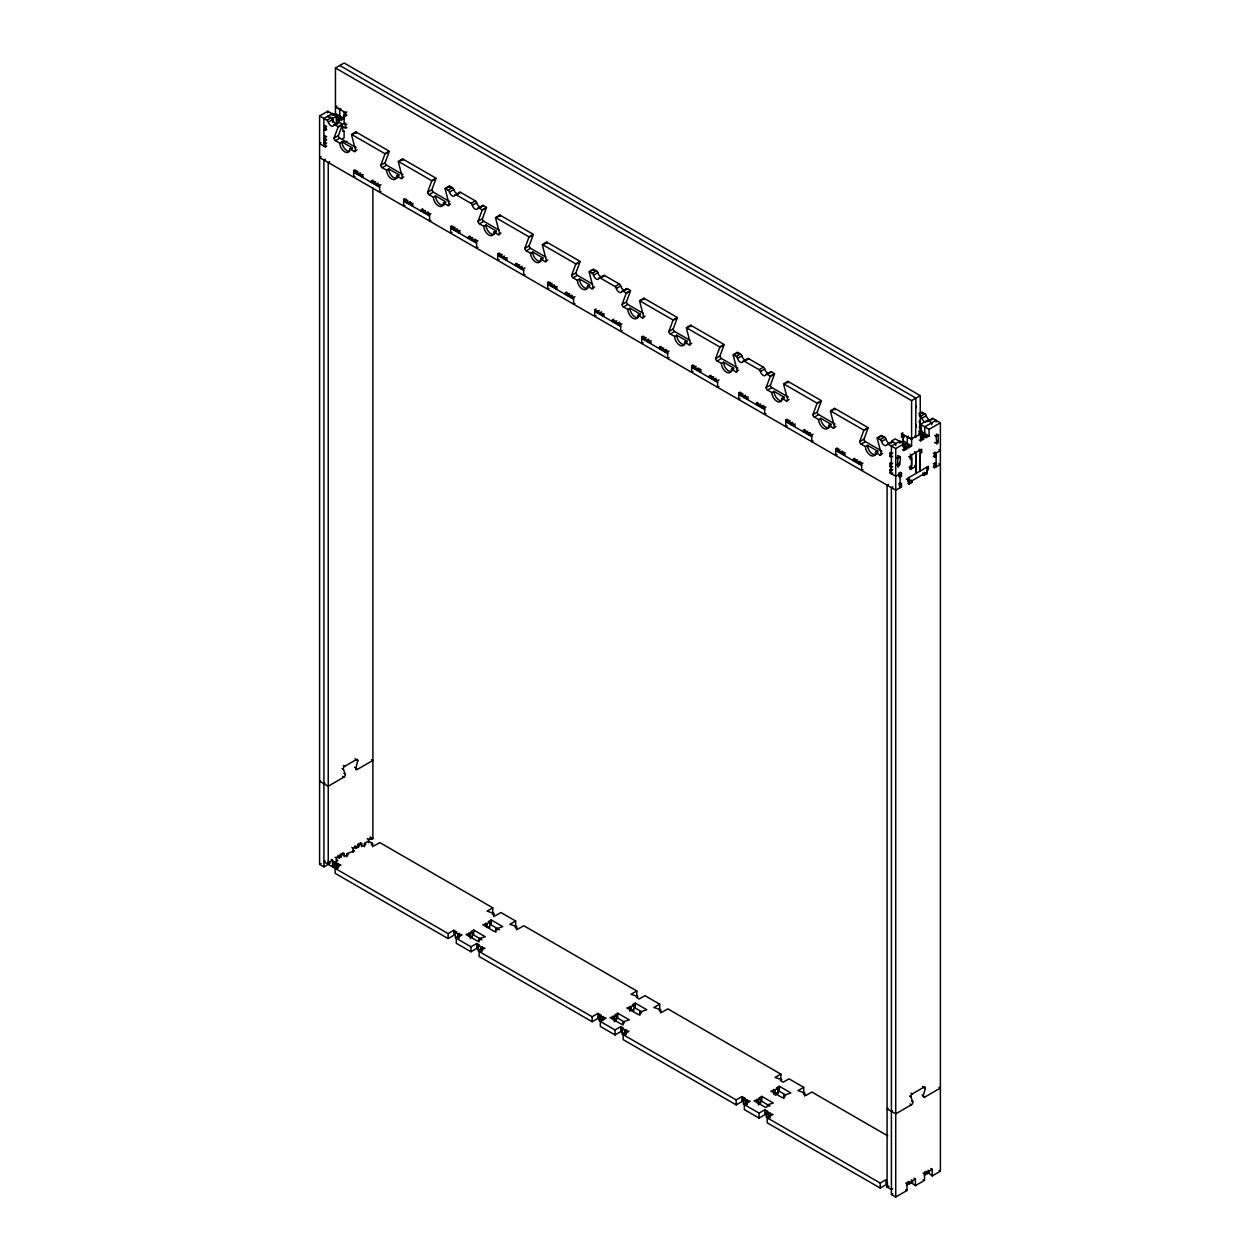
<?xml version="1.0" encoding="UTF-8"?>
<svg xmlns="http://www.w3.org/2000/svg" width="1260" height="1260" viewBox="0 0 1260 1260"><rect width="100%" height="100%" fill="white"/><g stroke="black" fill="none" stroke-linecap="round" stroke-linejoin="round"><path stroke-width="1.5" d="M332.089 113.731L332.089 115.29M339.791 109.604L340.925 108.628M344.106 111.778L344.106 123.984L345.539 124.819L346.894 124.031M344.106 117.322L344.106 116.219M904.57 436.826L902.947 437.755L901.514 436.921L901.514 433.598L902.869 432.826M902.947 442.748L902.947 437.755M907.83 483.273L909.184 484.06L909.184 477.398M910.334 454.214L911.594 454.939L911.594 468.799L909.074 467.35M918.981 433.708L920.241 434.432L920.241 395.624L911.594 400.617L911.594 446.072L908.712 447.741L907.357 446.953M916.178 473.366L915.91 452.45L914.65 451.726M915.642 437.078L915.91 398.113L339.791 65.489M922.714 474.689L924.068 475.461L926.95 473.807L926.95 467.145M897.892 458.215C904.349 448.528 896.002 482.375 897.892 458.215L896.537 457.443M371.543 759.654L372.897 760.426L357.194 769.498A2.032 1.181 -60 0 1 355.84 768.033L357.761 760.898A2.032 1.181 -60 0 0 356.391 759.559L355.036 758.788M939.031 1087.285L940.385 1088.057L924.683 1097.129A2.032 1.181 -60 0 1 923.328 1095.664L925.25 1088.545A2.032 1.181 -60 0 0 923.879 1087.191L922.525 1086.419M334.026 138.143L338.089 127.103L342.405 124.614L338.341 135.655L334.026 138.143A2.032 1.181 60 0 0 335.459 140.632L339.791 143.136A7.135 4.111 60 0 0 344.83 151.862A7.135 4.111 60 0 0 349.87 148.948L352.028 147.703L341.948 141.892L339.791 143.136M380.819 165.154L384.867 154.114L389.198 151.625L385.135 162.666L380.819 165.154A2.032 1.181 60 0 0 382.252 167.659L386.568 170.147A7.135 4.111 60 0 0 391.608 178.873A7.135 4.111 60 0 0 396.664 175.975L398.822 174.715L388.741 168.903L386.568 170.147M427.597 192.166L431.66 181.125L435.976 178.636L431.928 189.677L427.597 192.166A2.032 1.181 60 0 0 429.046 194.67L433.361 197.159A7.135 4.111 60 0 0 438.401 205.884A7.135 4.111 60 0 0 443.441 202.986L445.599 201.726L435.519 195.914L433.361 197.159M478.06 221.303L482.123 210.262L486.439 207.758L482.375 218.799L478.06 221.303A2.032 1.181 60 0 0 479.493 223.792L483.824 226.296A7.135 4.111 60 0 0 488.864 235.022A7.135 4.111 60 0 0 493.904 232.108L496.062 230.864L485.982 225.036L483.824 226.296M524.853 248.314L528.901 237.274L533.216 234.769L529.168 245.826L524.853 248.314A2.032 1.181 60 0 0 526.286 250.803L530.602 253.307A7.135 4.111 60 0 0 535.642 262.033A7.135 4.111 60 0 0 540.682 259.119L542.855 257.875L532.775 252.063L530.602 253.307M571.63 275.326L575.694 264.285L580.01 261.796L575.946 272.837L571.63 275.326A2.032 1.181 60 0 0 573.08 277.814L577.395 280.318A7.135 4.111 60 0 0 582.435 289.044A7.135 4.111 60 0 0 587.475 286.13L589.633 284.886L579.553 279.074L577.395 280.318M622.094 304.463L626.141 293.423L630.472 290.918L626.409 301.959L622.094 304.463A2.032 1.181 60 0 0 623.527 306.952L627.858 309.44A7.135 4.111 60 0 0 632.898 318.182A7.135 4.111 60 0 0 637.938 315.268L640.096 314.023L630.016 308.196L627.858 309.44M668.871 331.474L672.934 320.434L677.25 317.93L673.202 328.97L668.871 331.474A2.032 1.181 60 0 0 670.32 333.963L674.635 336.452A7.135 4.111 60 0 0 679.676 345.193A7.135 4.111 60 0 0 684.716 342.279L686.889 341.035L676.793 335.207L674.635 336.452M715.664 358.486L719.728 347.445L724.043 344.941L719.98 355.981L715.664 358.486A2.032 1.181 60 0 0 717.097 360.974L721.429 363.478A7.135 4.111 60 0 0 726.469 372.204A7.135 4.111 60 0 0 731.509 369.29L733.666 368.046L723.587 362.218L721.429 363.478M766.127 387.607L770.175 376.567L774.506 374.078L770.443 385.119L766.127 387.607A2.032 1.181 60 0 0 767.56 390.112L771.892 392.6A7.135 4.111 60 0 0 776.932 401.341A7.135 4.111 60 0 0 781.972 398.428L784.13 397.183L774.049 391.356L771.892 392.6M812.905 414.619L816.968 403.578L821.284 401.089L817.236 412.13L812.905 414.619A2.032 1.181 60 0 0 814.354 417.123L818.669 419.612A7.135 4.111 60 0 0 823.709 428.353A7.135 4.111 60 0 0 828.749 425.439L830.907 424.195L820.827 418.367L818.669 419.612M859.698 441.646L863.761 430.589L868.077 428.101L864.014 439.141L859.698 441.646A2.032 1.181 60 0 0 861.131 444.134L865.462 446.623A7.135 4.111 60 0 0 870.503 455.364A7.135 4.111 60 0 0 875.542 452.45L877.7 451.206L867.62 445.378L865.462 446.623M338.341 118.44L341.224 120.094L344.106 118.44L335.459 113.447L335.459 67.993L344.106 63L920.241 395.624M333.868 866.124L332.561 866.864L332.561 860.218L329.679 861.887L329.679 863.541L323.914 866.864L319.599 864.376L319.599 115.952L327.757 111.242L336.404 116.235L336.404 122.881L339.286 121.228L339.286 119.558L336.404 117.889M336.089 107.163L336.814 106.013M341.224 120.094L341.224 118.44L332.577 113.447L323.914 118.456L323.914 146.176L325.726 145.136M333.301 114.691L335.459 113.447M326.954 120.204L331.286 117.715A2.032 1.181 60 0 1 332.64 119.605A4.079 2.347 60 0 0 335.349 123.386A4.079 2.347 60 0 0 338.074 122.74A2.032 1.181 60 0 1 339.428 122.409L342.468 124.173L338.137 126.662L335.113 124.913A2.032 1.181 60 0 0 333.743 125.228A4.079 2.347 60 0 1 331.034 125.89A4.079 2.347 60 0 1 328.309 122.094A2.032 1.181 60 0 0 326.954 120.204L319.599 115.952M328.246 117.416L328.246 115.952L332.608 118.424L336.908 115.936L336.908 117.605L339.791 115.936L339.791 109.289L338.609 108.612M328.309 122.094L332.64 119.605M346.894 115.164L345.539 115.936L345.539 112.612L346.894 111.841M325.269 125.433L323.914 126.205L325.363 127.039L326.718 126.268M345.996 114.014L344.106 115.117L345.539 115.936M339.286 119.558L341.224 118.44M325.678 128.52L323.914 129.544L325.363 130.363L326.718 129.591M333.743 125.228L338.074 122.74M335.113 124.913L339.428 122.409M344.106 123.984L345.46 123.197M325.269 135.686L323.914 136.474L325.363 137.293L326.718 136.521M344.106 127.307L342.673 128.142L342.673 131.465L344.106 130.63L344.106 137.844L342.673 138.679M325.805 138.71L323.914 139.797L325.363 140.632L326.718 139.844M343.019 126.677L345.539 128.142L346.894 127.355M321.032 142.837L319.599 143.671L325.363 146.995L326.718 146.223M325.269 142.065L323.914 142.837L325.363 143.671L326.718 142.9M335.459 140.632L339.791 138.143L356.17 147.609M342.673 142.002L344.106 141.167M345.823 141.845L346.894 141.214M321.032 156.697L319.599 157.531L895.734 490.156L901.498 486.833L901.498 483.509L900.144 482.722M325.363 159.185L323.914 160.036L323.914 866.864M329.695 161.689L328.246 162.524L328.246 864.376M349.87 148.948L354.186 151.452L356.989 149.845M355.036 176.431L353.682 177.219L353.682 170.557L355.036 169.785M356.58 170.557L353.698 172.226L379.622 187.189M353.682 170.557L356.564 172.226L357.919 171.439M358.186 172.951L356.564 173.896L356.564 172.226M360.864 174.179L358.974 175.282L358.974 173.612L360.313 172.825M358.974 173.612L361.856 175.282L363.195 174.494M363.195 176.164L361.856 176.935L361.856 175.282M382.252 167.659L386.568 165.154L402.964 174.62M374.866 181.487L371.448 182.48L371.448 180.826L372.802 180.038M371.448 180.826L374.33 182.48L375.685 181.708M375.952 183.204L374.33 184.149L374.33 182.48M378.63 184.432L376.74 185.535L376.74 183.865L378.079 183.094M376.74 183.865L379.606 185.535L380.961 184.748M396.664 175.975L400.979 178.463L403.767 176.857M380.961 191.41L379.606 192.181L379.606 185.535M404.964 205.27L403.625 206.041L403.625 199.395L404.964 198.607M406.508 199.379L403.625 201.049L429.55 216.011M403.625 199.395L406.492 201.049L407.846 200.277M407.846 201.931L406.492 202.718L406.492 201.049M411.327 202.702L408.901 204.104L408.901 202.435L410.256 201.663M408.901 202.435L411.784 204.104L413.138 203.317M429.046 194.67L433.361 192.166L449.741 201.632M413.138 204.986L411.784 205.758L411.784 204.104M448.119 190.165L452.45 187.661A2.032 1.181 60 0 1 453.805 189.551A4.079 2.347 60 0 0 456.514 193.347A4.079 2.347 60 0 0 459.238 192.701A2.032 1.181 60 0 1 460.593 192.37L475.319 200.86A2.032 1.181 60 0 1 476.674 202.766A4.079 2.347 60 0 0 479.383 206.545A4.079 2.347 60 0 0 482.108 205.9A2.032 1.181 60 0 1 483.462 205.569L486.502 207.317L482.17 209.821L479.131 208.057A2.032 1.181 60 0 0 477.776 208.388A4.079 2.347 60 0 1 475.067 209.034A4.079 2.347 60 0 1 472.342 205.254A2.032 1.181 60 0 0 470.988 203.364L456.277 194.859A2.032 1.181 60 0 0 454.923 195.19A4.079 2.347 60 0 1 452.198 195.835A4.079 2.347 60 0 1 449.489 192.055A2.032 1.181 60 0 0 448.119 190.165L445.095 188.401L449.41 185.913L452.45 187.661M449.489 192.055L453.805 189.551M424.022 210.247L421.376 211.302L421.376 209.648L422.73 208.861M421.376 209.648L424.258 211.302L425.612 210.53M425.612 212.2L424.258 212.971L424.258 211.302M454.923 195.19L459.238 192.701M456.277 194.859L460.593 192.37M429.093 212.956L426.667 214.357L426.667 212.688L428.006 211.916M426.667 212.688L429.55 214.357L430.888 213.586M443.441 202.986L447.757 205.475L450.56 203.868M430.888 220.232L429.55 221.004L429.55 214.357M470.988 203.364L475.319 200.86M472.342 205.254L476.674 202.766M477.776 208.388L482.108 205.9M479.131 208.057L483.462 205.569M452.025 232.423L450.67 233.21L450.67 226.548L452.025 225.776M453.553 226.548L450.67 228.218L476.595 243.18M450.67 226.548L453.553 228.218L455.175 227.288M455.175 228.942L453.553 229.887L453.553 228.218M458.105 230.013L455.947 231.273L455.947 229.603L457.301 228.816M455.947 229.603L458.829 231.273L460.183 230.486M460.183 232.155L458.829 232.927L458.829 231.273M479.493 223.792L483.824 221.303L499.039 230.092M470.594 238.786L470.594 237.226L468.437 238.471L468.437 236.817L469.791 236.03M468.437 236.817L471.319 238.471L472.658 237.699M472.941 239.195L471.319 240.14L471.319 238.471M476.422 239.967L473.713 241.526L473.713 239.857L475.067 239.085M473.713 239.857L476.595 241.526L477.949 240.739M493.904 232.108L498.22 234.612L501.008 232.99M477.949 247.401L476.595 248.173L476.595 241.526M499.07 259.591L497.716 260.379L497.716 253.717L499.07 252.945M500.614 253.717L497.731 255.37L523.656 270.349M497.716 253.717L500.598 255.386L502.22 254.441M502.22 256.111L500.598 257.04L500.598 255.386M504.614 257.497L503.008 258.426L503.008 256.772L504.347 255.985M503.008 256.772L505.874 258.426L507.229 257.654M507.229 259.308L505.874 260.095L505.874 258.426M526.286 250.803L530.602 248.314L545.816 257.103M518.427 264.632L515.482 265.639L515.482 263.97L516.836 263.198M515.482 263.97L518.364 265.639L519.719 264.852M519.719 266.522L518.364 267.293L518.364 265.639M522.38 267.75L520.758 268.679L520.758 267.025L522.112 266.238M520.758 267.025L523.64 268.679L524.995 267.907M540.682 259.119L545.013 261.623L547.801 260.001M524.995 274.554L523.64 275.341L523.64 268.679M548.998 288.414L547.643 289.202L547.643 282.539L548.998 281.767M550.541 282.539L547.659 284.209L573.583 299.171M547.643 282.539L550.525 284.209L552.148 283.28M552.148 284.933L550.525 285.878L550.525 284.209M555.093 286.004L552.935 287.264L552.935 285.595L554.29 284.823M552.935 285.595L555.817 287.264L557.156 286.477M573.08 277.814L577.395 275.326L592.61 284.114M557.156 288.146L555.817 288.918L555.817 287.264M592.153 273.31L596.484 270.821A2.032 1.181 60 0 1 597.838 272.711A4.079 2.347 60 0 0 600.548 276.507A4.079 2.347 60 0 0 603.272 275.845A2.032 1.181 60 0 1 604.627 275.53L619.337 284.02A2.032 1.181 60 0 1 620.707 285.91A4.079 2.347 60 0 0 623.416 289.705A4.079 2.347 60 0 0 626.141 289.044A2.032 1.181 60 0 1 627.496 288.729L630.535 290.477L626.204 292.981L623.164 291.217A2.032 1.181 60 0 0 621.81 291.548A4.079 2.347 60 0 1 619.101 292.194A4.079 2.347 60 0 1 616.376 288.414A2.032 1.181 60 0 0 615.022 286.524L600.311 278.019A2.032 1.181 60 0 0 598.941 278.35A4.079 2.347 60 0 1 596.232 278.995A4.079 2.347 60 0 1 593.523 275.216A2.032 1.181 60 0 0 592.153 273.31L589.113 271.561L593.444 269.073L596.484 270.821M593.523 275.216L597.838 272.711M568.827 293.47L565.409 294.462L565.409 292.808L566.764 292.021M565.409 292.808L568.291 294.462L569.646 293.69M569.914 295.186L568.291 296.132L568.291 294.462M598.941 278.35L603.272 275.845M600.311 278.019L604.627 275.53M572.591 296.431L570.701 297.517L570.701 295.848L572.04 295.076M570.701 295.848L573.583 297.517L574.922 296.73M587.475 286.13L591.79 288.635L594.594 287.012M574.922 303.392L573.583 304.164L573.583 297.517M615.022 286.524L619.337 284.02M616.376 288.414L620.707 285.91M621.81 291.548L626.141 289.044M623.164 291.217L627.496 288.729M596.059 315.583L594.704 316.37L594.704 309.708L596.059 308.936M594.704 309.708L597.587 311.377L599.209 310.433M599.209 312.102L597.587 313.031L597.587 311.377M602.138 313.173L599.981 314.417L599.981 312.764L601.603 311.818M599.981 312.764L602.863 314.417L604.217 313.645M604.217 315.299L602.863 316.087L602.863 314.417M623.527 306.952L627.858 304.463L643.072 313.236M614.219 320.623L612.47 321.631L612.47 319.961L613.809 319.19M612.47 319.961L615.352 321.631L616.691 320.843M616.691 322.513L615.352 323.3L615.352 321.631M620.44 323.127L617.746 324.686L617.746 323.017L619.369 322.087M617.746 323.017L620.629 324.686L621.983 323.899M637.938 315.268L642.253 317.756L645.041 316.15M621.983 330.545L620.629 331.333L620.629 324.686M643.104 342.752L641.749 343.523L641.749 336.877L643.104 336.089M644.648 336.877L641.765 338.53L667.69 353.493M641.749 336.877L644.632 338.53L646.254 337.601M645.986 339.428L644.632 340.2L644.632 338.53M649.467 340.184L647.026 341.586L647.026 339.916L648.38 339.145M647.026 339.916L649.908 341.586L651.262 340.814M651.262 342.468L649.908 343.255L649.908 341.586M670.32 333.963L674.635 331.474L689.85 340.247M662.162 347.728L659.515 348.8L659.515 347.13L660.87 346.358M659.515 347.13L662.398 348.8L663.752 348.012M663.752 349.682L662.398 350.453L662.398 348.8M667.233 350.438L664.792 351.839L664.792 350.185L666.146 349.398M664.792 350.185L667.674 351.839L669.028 351.067M684.716 342.279L689.047 344.767L691.834 343.161M669.028 357.714L667.674 358.502L667.674 351.839M693.031 371.574L691.677 372.361L691.677 365.699L693.031 364.927M694.575 365.699L691.693 367.353L717.617 382.331M691.677 365.699L694.559 367.369L696.181 366.424M696.181 368.093L694.559 369.022L694.559 367.369M699.93 368.707L696.969 370.409L696.969 368.755L698.308 367.967M696.969 368.755L699.851 370.409L701.19 369.637M717.097 360.974L721.429 358.486L737.809 367.936M701.19 371.306L699.851 372.078L699.851 370.409M736.187 356.47L740.518 353.981A2.032 1.181 60 0 1 741.872 355.871A4.079 2.347 60 0 0 744.581 359.651A4.079 2.347 60 0 0 747.306 359.005A2.032 1.181 60 0 1 748.66 358.675L763.371 367.18A2.032 1.181 60 0 1 764.741 369.07A4.079 2.347 60 0 0 767.45 372.85A4.079 2.347 60 0 0 770.159 372.204A2.032 1.181 60 0 1 771.529 371.889L774.569 373.637L770.238 376.126L767.198 374.377A2.032 1.181 60 0 0 765.844 374.708A4.079 2.347 60 0 1 763.135 375.354A4.079 2.347 60 0 1 760.41 371.574A2.032 1.181 60 0 0 759.055 369.668L744.345 361.179A2.032 1.181 60 0 0 742.975 361.494A4.079 2.347 60 0 1 740.266 362.155A4.079 2.347 60 0 1 737.541 358.36A2.032 1.181 60 0 0 736.187 356.47L733.147 354.721L737.478 352.217L740.518 353.981M737.541 358.36L741.872 355.871M712.546 376.63L709.443 377.622L709.443 375.952L710.798 375.181M709.443 375.952L712.325 377.622L713.68 376.834M713.68 378.504L712.325 379.291L712.325 377.622M742.975 361.494L747.306 359.005M744.345 361.179L748.66 358.675M716.341 379.732L714.735 380.677L714.735 379.008L716.074 378.22M714.735 379.008L717.601 380.677L718.956 379.89M731.509 369.29L735.824 371.794L738.628 370.172M718.956 386.536L717.601 387.324L717.601 380.677M759.055 369.668L763.371 367.18M760.41 371.574L764.741 369.07M765.844 374.708L770.159 372.204M767.198 374.377L771.529 371.889M740.077 398.743L738.738 399.514L738.738 392.868L740.077 392.08M741.62 392.868L738.738 394.537L764.663 409.5M738.738 392.868L741.62 394.537L742.959 393.75M743.242 395.262L741.62 396.191L741.62 394.537M746.172 396.333L744.014 397.577L744.014 395.923L745.369 395.136M744.014 395.923L746.897 397.577L748.251 396.805M748.251 398.459L746.897 399.247L746.897 397.577M767.56 390.112L771.892 387.607L788.272 397.073M758.11 403.846L756.504 404.791L756.504 403.121L757.843 402.349M756.504 403.121L759.386 404.791L760.725 404.003M760.993 405.515L759.386 406.445L759.386 404.791M764.473 406.271L761.78 407.83L761.78 406.177L763.135 405.389M761.78 406.177L764.663 407.83L766.017 407.059M781.972 398.428L786.287 400.916L789.075 399.31M766.017 413.705L764.663 414.493L764.663 407.83M787.138 425.911L785.783 426.683L785.783 420.037L787.138 419.249M788.681 420.021L785.799 421.69L811.723 436.653M785.783 420.037L788.665 421.69L790.288 420.761M790.288 422.415L788.665 423.36L788.665 421.69M793.233 423.502L791.059 424.746L791.059 423.077L792.414 422.305M791.059 423.077L793.942 424.746L795.296 423.959M795.296 425.628L793.942 426.4L793.942 424.746M814.354 417.123L818.669 414.619L835.049 424.084M805.707 430.699L803.549 431.944L803.549 430.29L804.904 429.502M803.549 430.29L806.431 431.944L807.786 431.172M808.054 432.684L806.431 433.613L806.431 431.944M810.716 433.912L808.825 434.999L808.825 433.33L810.18 432.558M808.825 433.33L811.708 434.999L813.062 434.227M828.749 425.439L833.081 427.927L835.868 426.321M813.062 440.874L811.708 441.646L811.708 434.999M837.065 454.734L835.711 455.506L835.711 448.859L837.333 447.93M838.609 448.859L835.726 450.513L861.651 465.491M835.711 448.859L838.593 450.529L839.947 449.741M839.947 451.411L838.593 452.183L838.593 450.529M843.696 452.009L841.003 453.569L841.003 451.915L842.342 451.127M841.003 451.915L843.885 453.569L845.224 452.797M861.131 444.134L865.462 441.646L881.842 451.096M845.224 454.451L843.885 455.238L843.885 453.569M919.154 413.642L921.863 412.083L924.887 413.831A2.032 1.181 60 0 1 926.258 415.737A4.079 2.347 60 0 0 928.966 419.517A4.079 2.347 60 0 0 931.691 418.871A2.032 1.181 60 0 1 933.046 418.541L940.385 422.809L940.385 1171.217L932.211 1175.927L927.895 1172.509M919.217 414.146L921.911 412.587L922.163 413.579M880.22 439.63L884.552 437.141A2.032 1.181 60 0 1 885.906 439.031A4.079 2.347 60 0 0 888.615 442.811A4.079 2.347 60 0 0 891.34 442.166A2.032 1.181 60 0 1 892.694 441.835L888.363 444.339A2.032 1.181 60 0 0 887.008 444.654A4.079 2.347 60 0 1 884.3 445.3A4.079 2.347 60 0 1 881.575 441.52A2.032 1.181 60 0 0 880.22 439.63L877.181 437.881L881.512 435.377L884.552 437.141M919.249 415.564L920.572 416.335L924.887 413.831M881.575 441.52L885.906 439.031M920.572 416.335A2.032 1.181 60 0 1 921.926 418.226L926.258 415.737M856.123 459.711L853.477 460.782L853.477 459.113L854.831 458.341M853.477 459.113L856.359 460.782L857.714 459.995M920.461 424.321L929.092 429.313L929.092 435.976L920.461 430.983L920.461 424.321L927.454 420.289L931.786 422.777M857.714 461.664L856.359 462.436L856.359 460.782M887.008 444.654L891.34 442.166M927.187 421.706A4.079 2.347 60 0 0 927.36 421.36L931.691 418.871M901.514 436.921L903.94 435.519M933.046 418.541L928.714 421.029A2.032 1.181 60 0 0 927.36 421.36M861.194 462.42L858.769 463.822L858.769 462.168L860.107 461.38M919.139 427.282L921.564 427.439M905.294 444.717L907.279 443.583L907.279 436.921L908.413 436.275M858.769 462.168L861.635 463.822L862.99 463.05M875.542 452.45L879.858 454.939L882.646 453.332M920.477 431.487L921.564 430.873M320.575 780.649L319.599 781.216L328.246 786.208L343.933 777.136A2.032 1.181 -60 0 0 345.287 774.128L343.366 769.214A2.032 1.181 -60 0 1 344.752 766.285L356.391 759.559M888.363 444.339L895.734 448.576L904.397 443.583L904.397 445.237M929.092 429.313L940.385 422.809M892.757 456.388L891.403 457.175L889.969 456.341L889.969 453.017L891.324 452.23M910.964 439.063L921.895 433.472L921.895 435.141L924.777 433.472L924.777 426.825L936.086 420.289L936.054 422.037M862.99 469.697L861.635 470.484L861.635 463.822M892.757 453.065L891.403 453.852L889.969 453.017M889.969 456.341L891.324 455.569M323.914 783.704L324.907 783.137M902.727 444.859L906.775 447.19L908.712 446.072L908.712 447.741M920.336 435.629L923.58 437.488L926.21 435.976L926.21 437.63L924.871 436.858M902.538 449.741L903.892 450.529L906.775 448.859L906.775 447.19M919.343 440.039L920.698 440.827L923.58 439.157L923.58 437.488M926.21 437.63L929.092 435.976M892.757 466.657L891.403 467.428L889.969 466.594L889.969 463.27L891.324 462.499M892.757 463.318L891.403 464.105L889.969 463.27M889.969 466.594L891.324 465.822M898.695 476.359L900.05 477.13L901.498 476.296L901.498 472.973L895.734 476.296L889.969 472.973L889.969 469.649L891.324 468.862M914.65 465.586L915.91 466.31L910.161 469.633L910.161 466.31L911.594 465.476L911.594 458.278L910.161 459.097L910.161 455.773L921.674 449.127L921.674 452.45L920.241 453.285L920.241 471.019L920.241 449.962L918.981 449.222M892.757 469.697L891.403 470.484L889.969 469.649M889.969 472.973L891.324 472.201M892.852 472.973L891.403 473.807L891.403 446.087L899.577 441.378L899.577 442.937M933.266 453.065L934.621 453.852L940.401 450.513L938.968 449.678M933.266 456.388L934.621 457.175L936.054 456.341L934.164 455.254M888.536 484.328L887.087 485.163L887.087 1187.014L891.403 1189.519L892.757 1188.731M892.852 486.833L891.403 487.667L891.403 1194.511L895.734 1197L907.011 1190.479L907.011 1183.833L909.893 1182.164L909.893 1183.833L907.736 1182.589M901.498 483.509L900.05 484.344L898.695 483.556M933.266 463.601L934.621 464.389L936.054 463.554L934.715 462.766M909.184 480.737L907.736 481.556L907.736 478.233L928.384 466.31L928.384 469.649L926.95 470.468M909.184 482.391L926.95 472.138M933.266 466.924L934.621 467.712L940.401 464.373L939.031 463.601M909.184 484.06L912.067 482.391L912.067 480.737L910.712 479.95M319.599 864.376L321.064 863.525M325.269 861.1L323.914 861.887L448.119 933.581L453.883 930.258L456.766 931.928L455.333 932.762L455.333 937.739L456.766 936.92M335.05 857.225L336.404 857.997L339.286 856.343L339.286 857.997L337.129 856.753M339.869 854.438L341.224 855.209L344.106 853.556L344.106 856.769M351.855 847.523L353.209 848.295L356.092 846.641L356.092 848.295L354.469 847.366M357.383 844.326L358.722 845.114L361.604 843.444L361.604 846.673M367.227 838.64L368.566 839.428L371.448 837.758L371.448 839.428L369.826 838.498M336.404 859.667L337.837 860.501L334.955 862.155L332.561 861.887L340.861 865.006L335.113 868.345L335.113 873.322L448.119 938.574L453.883 935.251L453.883 930.258M339.286 857.997L341.224 856.879L341.224 855.209M346.988 856.879L346.988 853.556L354.643 850.799L353.209 849.964M356.092 848.295L358.722 846.767L358.722 845.114M364.486 846.767L364.486 843.444L368.566 841.097L372.55 843.397L372.55 846.72M371.448 839.428L372.897 838.593L372.897 187.897M372.55 843.397L371.117 844.216L374 845.885L379.748 842.562L492.77 907.814L492.77 912.807M492.77 907.814L487.022 911.137L493.715 913.342L493.715 916.666M455.333 932.762L462.042 934.967L456.277 938.29L456.277 943.283L470.988 951.772L476.752 948.449L479.635 950.119L478.186 950.953L478.186 945.961L479.635 945.126L476.752 943.456L470.988 946.795L456.277 938.29M493.715 913.342L492.282 914.177L495.164 915.847L500.929 912.508L515.639 921.013L515.639 926.006M470.862 936.716L472.295 937.534L472.295 932.558L466.027 934.51L477.556 941.157L480.438 939.487L478.989 938.668L478.989 941.992M478.989 938.668L485.258 936.716L473.728 930.053L470.862 931.723L472.295 932.558M488.36 926.604L489.793 927.439L489.793 922.446L482.832 924.808L494.361 931.455L497.243 929.786L495.794 928.966L495.794 932.29M495.794 928.966L502.756 926.604L491.242 919.957L488.36 921.611L489.793 922.446M515.639 921.013L509.875 924.336L516.584 926.541L516.584 929.88M478.186 945.961L484.895 948.166L479.131 951.489L479.131 956.482L592.153 1021.734L597.917 1018.411L600.799 1020.064L599.366 1020.899L599.366 1015.906L600.799 1015.087L600.799 1018.411M516.584 926.541L515.151 927.376L518.033 929.045L523.782 925.722L636.804 990.974L636.804 995.951M479.131 951.489L592.153 1016.741L597.917 1013.418L600.799 1015.087M636.804 990.974L631.039 994.297L637.749 996.503L636.316 997.337L639.198 998.991L644.962 995.668L659.673 1004.173L659.673 1009.15M599.366 1015.906L606.06 1018.127L600.311 1021.45L600.311 1026.443L615.022 1034.933L620.786 1031.609L623.668 1033.279L622.22 1034.098L622.22 1029.121L623.668 1028.286L620.786 1026.617L615.022 1029.94L599.366 1020.899M624.346 1022.002L617.762 1018.206L614.88 1019.86L616.329 1020.694L616.329 1015.702L610.06 1017.655L621.59 1024.317L624.472 1022.647L623.023 1021.813L623.023 1025.136M623.023 1021.813L629.291 1019.86L617.762 1013.213L614.88 1014.883L616.329 1015.702M632.394 1009.764L633.827 1010.599L633.827 1005.606L626.866 1007.953L638.395 1014.615L641.277 1012.945L639.828 1012.111L639.828 1015.434M639.828 1012.111L646.789 1009.764L635.276 1003.102L632.394 1004.771L633.827 1005.606M659.673 1004.173L653.909 1007.496L660.618 1009.701L660.618 1013.024M622.22 1029.121L628.929 1031.326L623.164 1034.649L623.164 1039.642L736.187 1104.894L741.951 1101.571L741.951 1096.578L744.833 1098.232L744.833 1101.571M660.618 1009.701L659.185 1010.536L662.067 1012.205L667.816 1008.866L780.838 1074.119L780.838 1079.111M622.22 1034.098L736.187 1099.901L741.951 1096.578M780.838 1074.119L775.073 1077.442L781.783 1079.662L780.349 1080.497L783.232 1082.151L788.981 1078.828L803.707 1087.317L803.707 1092.31M767.702 1114.769L767.702 1111.446L764.82 1109.776L759.055 1113.1L743.384 1104.059L743.384 1099.067L744.833 1098.232M743.384 1099.067L750.094 1101.272L744.345 1104.611L744.345 1109.587L759.055 1118.092L764.82 1114.769L764.82 1109.776M743.384 1104.059L744.833 1103.225M760.363 1098.862L754.094 1100.815L765.623 1107.461L768.505 1105.808L767.056 1104.973L773.325 1103.02L761.796 1096.373L758.914 1098.027L760.363 1098.862L760.363 1103.854L758.914 1103.02L761.796 1101.35L770.033 1106.107M775.215 1095.271L777.861 1093.743L777.861 1088.75L770.899 1091.113L782.428 1097.759L785.311 1096.106L783.862 1095.271L783.862 1098.594M783.862 1095.271L790.823 1092.908L779.31 1086.262L776.428 1087.931L777.861 1088.75M785.894 1095.05L779.31 1091.255L776.428 1092.908L777.861 1093.743M803.707 1087.317L797.942 1090.656L804.652 1092.861L804.652 1096.184M767.702 1116.423L766.253 1117.258L766.253 1112.265L767.702 1111.446M766.253 1112.265L772.963 1114.486L767.198 1117.809L767.198 1122.802L880.22 1188.054L885.985 1184.715L885.985 1179.738L880.22 1183.061L767.198 1117.809M804.652 1092.861L803.219 1093.696L806.085 1095.35L811.85 1092.026L887.764 1135.858M888.064 1108.28L887.087 1108.847L895.734 1113.84L911.421 1104.784A2.032 1.181 -60 0 0 912.775 1101.76L910.854 1096.861A2.032 1.181 -60 0 1 912.24 1093.916L923.879 1087.191M891.403 1111.351L892.395 1110.784M887.087 1187.014L888.442 1186.243M888.867 1186.384L887.418 1187.219L887.418 1182.226M911.185 1179.864L912.539 1180.651L915.422 1178.982L915.422 1185.629L911.09 1182.51M923.17 1172.95L924.509 1173.722L927.392 1172.068L927.392 1173.722L925.234 1172.477M927.99 1170.162L929.344 1170.949L932.211 1169.28L932.211 1175.927M891.403 1194.511L892.867 1193.661M906.46 1184.872L912.539 1182.305L912.539 1180.651M924.242 1174.934L929.408 1172.572M915.422 1185.629L924.509 1180.384L924.509 1173.722M911.862 439.267L901.514 433.598M335.459 67.993L911.594 400.617M936.353 434.038L938.243 435.125L936.086 436.37L936.841 444.055L938.196 442.307L938.196 434.747L936.054 436.18L934.715 435.393M919.044 430.967L920.209 431.644M936.873 441.284L938.243 442.055L936.086 443.299L934.636 442.465M919.012 431.818L926.21 435.976M919.075 433.235L920.698 434.165L920.698 440.827M922.698 435.613L924.32 436.543M920.336 437.283L923.58 439.157M914.65 436.196L915.91 436.921M934.636 452.167L936.086 453.002L936.086 466.862L933.943 465.633M336.719 107.525L337.979 108.25M335.459 106.801L345.539 112.612M907.184 436.873L908.444 437.598M909.074 437.96L910.334 438.701M911.594 446.072L902.947 440.527M918.792 450.781L921.674 452.45M908.712 446.072L900.065 441.079L900.065 442.748L902.947 441.079L902.947 434.432M336.404 119.558L339.286 121.228M902.727 446.512L906.775 448.859M908.712 456.608L911.594 458.278M897.624 455.569L900.05 456.97M897.892 455.931L900.05 457.175L897.892 458.419L896.537 457.648M924.242 472.248L926.95 473.807M324.733 127.307L325.805 127.937M324.733 127.512L325.805 128.142M922.714 473.02L924.068 473.807L924.068 475.461M343.649 140.915L344.909 141.64M898.616 463.27L900.05 464.105L897.892 465.349L896.537 464.578M900.144 472.201L901.498 472.973M898.616 472.973L900.05 473.807L900.05 487.667M899.057 474.894L901.498 476.296M906.302 479.068L912.067 482.391M373.023 180.889L373.606 182.794M422.352 209.365L423.549 211.617M469.397 236.534L470.594 237.226M517.057 264.033L517.639 265.954M566.984 292.871L567.583 294.777M661.091 347.193L661.673 349.099M711.018 376.016L711.601 377.937M805.124 430.353L805.707 432.259M854.453 458.829L855.635 461.097M899.057 485.431L901.498 486.833M594.704 311.362L620.644 326.34M356.423 760.126L357.761 760.898M923.911 1087.758L925.25 1088.545M354.501 767.245L355.84 768.033M921.989 1094.893L923.328 1095.664M355.84 768.71L357.194 769.498M923.328 1096.342L924.683 1097.129M343.397 765.497L344.752 766.285M910.885 1093.144L912.24 1093.916M342.011 768.442L343.366 769.214M909.5 1096.074L910.854 1096.861M343.933 773.341L345.287 774.128M911.421 1100.988L912.775 1101.76M342.594 776.365L343.933 777.136M910.082 1103.996L911.421 1104.784M370.093 836.986L372.897 838.593M939.031 1170.446L940.385 1171.217M930.872 1168.508L932.211 1169.28M364.486 843.444L365.935 844.279L363.053 845.948L358.722 843.444M360.266 842.672L361.604 843.444M927.99 1171.832L929.344 1172.603L929.344 1170.949M926.053 1171.28L927.392 1172.068M357.383 845.995L358.722 846.767M354.737 845.854L356.092 846.641M499.464 929.691L491.242 924.934L491.242 919.957M641.86 1011.89L635.276 1008.094L635.276 1003.102M923.17 1179.596L924.509 1180.384M914.067 1178.21L915.422 1178.982M346.988 853.556L348.421 854.39L345.539 856.044L341.224 853.556M342.752 852.768L344.106 853.556M911.185 1181.533L912.539 1182.305M908.539 1181.392L909.893 1182.164M339.869 856.091L341.224 856.879M905.656 1183.061L907.011 1183.833M337.932 855.556L339.286 856.343M481.966 939.803L473.728 935.046L473.728 930.053M905.656 1189.708L907.011 1190.479M331.207 859.43L332.561 860.218M328.325 861.1L329.679 861.887M327.789 862.454L329.679 863.541M919.123 420.982L921.658 430.81A2.032 1.181 60 0 1 921.422 431.597M881.827 436.873L881.559 435.897L877.244 438.385L881.307 454.104A2.032 1.181 60 0 1 879.858 454.939M835.033 409.862L834.781 408.886L830.466 411.374L834.514 427.093A2.032 1.181 60 0 1 833.081 427.927M788.24 382.851L787.988 381.875L783.673 384.363L787.736 400.082A2.032 1.181 60 0 1 786.287 400.916M737.793 353.714L737.541 352.737L733.21 355.225L737.273 370.96A2.032 1.181 60 0 1 735.824 371.794M691 326.702L690.748 325.726L686.432 328.214L690.48 343.948A2.032 1.181 60 0 1 689.047 344.767M644.207 299.691L643.955 298.714L639.639 301.203L643.702 316.937A2.032 1.181 60 0 1 642.253 317.756M593.759 270.553L593.507 269.577L589.176 272.065L593.24 287.8A2.032 1.181 60 0 1 591.79 288.635M546.966 243.542L546.714 242.566L542.399 245.054L546.446 260.788A2.032 1.181 60 0 1 545.013 261.623M500.188 216.531L499.921 215.555L495.605 218.043L499.669 233.777A2.032 1.181 60 0 1 498.22 234.612M449.726 187.409L449.474 186.417L445.142 188.921L449.206 204.64A2.032 1.181 60 0 1 447.757 205.475M402.932 160.398L402.68 159.406L398.365 161.91L402.412 177.629A2.032 1.181 60 0 1 400.979 178.463M356.155 133.387L355.903 132.394L351.572 134.899L355.635 150.617A2.032 1.181 60 0 1 354.186 151.452M934.621 453.852L934.621 457.175M934.621 464.389L934.621 467.712M931.754 422.793L931.754 424.73M924.777 1171.91L924.777 1175.233M915.91 405.405L915.91 407.815M915.91 424.793L915.91 427.219M915.91 453.773L915.91 473.524M907.279 1182.022L907.279 1185.345M903.892 450.529L903.892 443.866L895.246 438.874L891.45 441.079L895.765 443.567L895.734 445.536M895.734 448.576L895.734 1197M880.22 1183.061L880.22 1188.054M779.31 1086.262L779.31 1091.255M775.215 1090.278L775.215 1093.601M773.782 1089.443L773.782 1094.436M770.081 1112.816L770.081 1117.809M768.647 1113.651L768.647 1118.644M761.796 1096.373L761.796 1101.35M759.055 1113.1L759.055 1118.092M758.662 403.846L758.662 405.106M758.426 1099.98L758.426 1104.973M756.976 1099.145L756.976 1102.484M747.212 1099.618L747.212 1104.611M745.778 1100.453L745.778 1103.776M736.187 1099.901L736.187 1104.894M631.197 1007.134L631.197 1010.457M629.748 1006.299L629.748 1011.292M626.047 1029.656L626.047 1034.649L624.613 1035.484L624.613 1030.491M620.786 1026.617L620.786 1031.609M617.762 1013.213L617.762 1018.206M615.022 1029.94L615.022 1034.933M614.644 320.686L614.628 321.946M614.392 1016.82L614.392 1021.813M612.943 1016.001L612.943 1019.324M603.193 1016.458L603.193 1019.781M601.745 1017.292L601.745 1020.616M597.917 1013.418L597.917 1018.411M592.153 1016.741L592.153 1021.734M487.163 923.974L487.163 927.297M485.714 923.139L485.714 926.462M482.013 946.512L482.013 951.489M480.58 947.331L480.58 952.324M476.752 943.456L476.752 948.449M470.988 946.795L470.988 951.772M470.358 933.676L470.358 938.668M468.909 932.841L468.909 936.164M459.16 933.298L459.16 938.29M457.711 934.133L457.711 937.456M448.119 933.581L448.119 938.574M368.566 839.428L368.566 842.751M353.209 848.295L353.209 852.453M345.539 124.819L345.539 128.142M337.979 863.352L337.979 868.345M336.546 864.187L336.546 869.164M336.404 857.997L336.404 862.47M334.955 862.155L334.955 867.148L333.522 866.313L333.522 861.32M332.577 113.447L332.577 115.006M332.608 118.424L332.608 122.252M327.757 111.242L327.757 112.802M325.363 127.039L325.363 130.363M325.363 137.293L325.363 140.632M325.363 143.671L325.363 146.995M925.501 422.352A4.079 2.347 60 0 1 921.926 418.226M920.209 426.652A7.135 4.111 60 0 1 920.005 428.211M577.395 275.326A2.032 1.181 60 0 1 575.946 272.837M530.602 248.314A2.032 1.181 60 0 1 529.168 245.826M483.824 221.303A2.032 1.181 60 0 1 482.375 218.799M433.361 192.166A2.032 1.181 60 0 1 431.928 189.677M386.568 165.154A2.032 1.181 60 0 1 385.135 162.666M339.791 138.143A2.032 1.181 60 0 1 338.341 135.655M865.462 441.646A2.032 1.181 60 0 1 864.014 439.141M818.669 414.619A2.032 1.181 60 0 1 817.236 412.13M771.892 387.607A2.032 1.181 60 0 1 770.443 385.119M721.429 358.486A2.032 1.181 60 0 1 719.98 355.981M674.635 331.474A2.032 1.181 60 0 1 673.202 328.97M627.858 304.463A2.032 1.181 60 0 1 626.409 301.959M876.409 454.34A7.135 4.111 60 0 1 870.865 452.687A7.135 4.111 60 0 1 867.62 445.378M877.7 451.206A7.135 4.111 60 0 1 877.369 453.096M829.631 427.329A7.135 4.111 60 0 1 824.072 425.675A7.135 4.111 60 0 1 820.827 418.367M830.907 424.195A7.135 4.111 60 0 1 830.702 425.738M781.72 400.759A7.135 4.111 60 0 1 776.617 397.924A7.135 4.111 60 0 1 774.049 391.356M784.13 397.183A7.135 4.111 60 0 1 783.909 398.727M731.556 371.558A7.135 4.111 60 0 1 726.327 368.975A7.135 4.111 60 0 1 723.587 362.218M733.666 368.046A7.135 4.111 60 0 1 733.336 369.936M684.778 344.547A7.135 4.111 60 0 1 679.534 341.964A7.135 4.111 60 0 1 676.793 335.207M686.889 341.035A7.135 4.111 60 0 1 686.668 342.594M638.284 317.441A7.135 4.111 60 0 1 632.914 315.142A7.135 4.111 60 0 1 630.016 308.196M640.096 314.023A7.135 4.111 60 0 1 639.875 315.567M349.618 151.279A7.135 4.111 60 0 1 344.516 148.444A7.135 4.111 60 0 1 341.948 141.892M352.028 147.703A7.135 4.111 60 0 1 351.823 149.263M397.53 177.865A7.135 4.111 60 0 1 391.97 176.211A7.135 4.111 60 0 1 388.741 168.903M398.822 174.715A7.135 4.111 60 0 1 398.601 176.274M444.055 205.034A7.135 4.111 60 0 1 438.59 203.033A7.135 4.111 60 0 1 435.519 195.914M445.599 201.726A7.135 4.111 60 0 1 445.268 203.616M494.519 234.171A7.135 4.111 60 0 1 489.053 232.171A7.135 4.111 60 0 1 485.982 225.036M496.062 230.864A7.135 4.111 60 0 1 495.857 232.423M541.028 261.308A7.135 4.111 60 0 1 535.673 259.009A7.135 4.111 60 0 1 532.775 252.063M542.855 257.875A7.135 4.111 60 0 1 542.635 259.434M587.822 288.32A7.135 4.111 60 0 1 582.451 286.02A7.135 4.111 60 0 1 579.553 279.074M589.633 284.886A7.135 4.111 60 0 1 589.428 286.445M355.84 131.89L351.509 134.379L384.93 153.673L389.245 151.184L355.84 131.89M402.617 158.902L398.302 161.39L431.723 180.684L436.039 178.196L402.617 158.902M499.873 215.05L495.542 217.539L528.964 236.833L533.279 234.328L499.873 215.05M546.651 242.062L542.335 244.55L575.757 263.844L580.072 261.356L546.651 242.062M643.907 298.195L639.576 300.699L672.997 319.993L677.313 317.488L643.907 298.195M690.685 325.206L686.369 327.71L719.775 347.004L724.106 344.5L690.685 325.206M787.925 381.355L783.61 383.843L817.031 403.137L821.347 400.648L787.925 381.355M834.718 408.366L830.403 410.87L863.809 430.148L868.14 427.66L834.718 408.366"/></g></svg>
